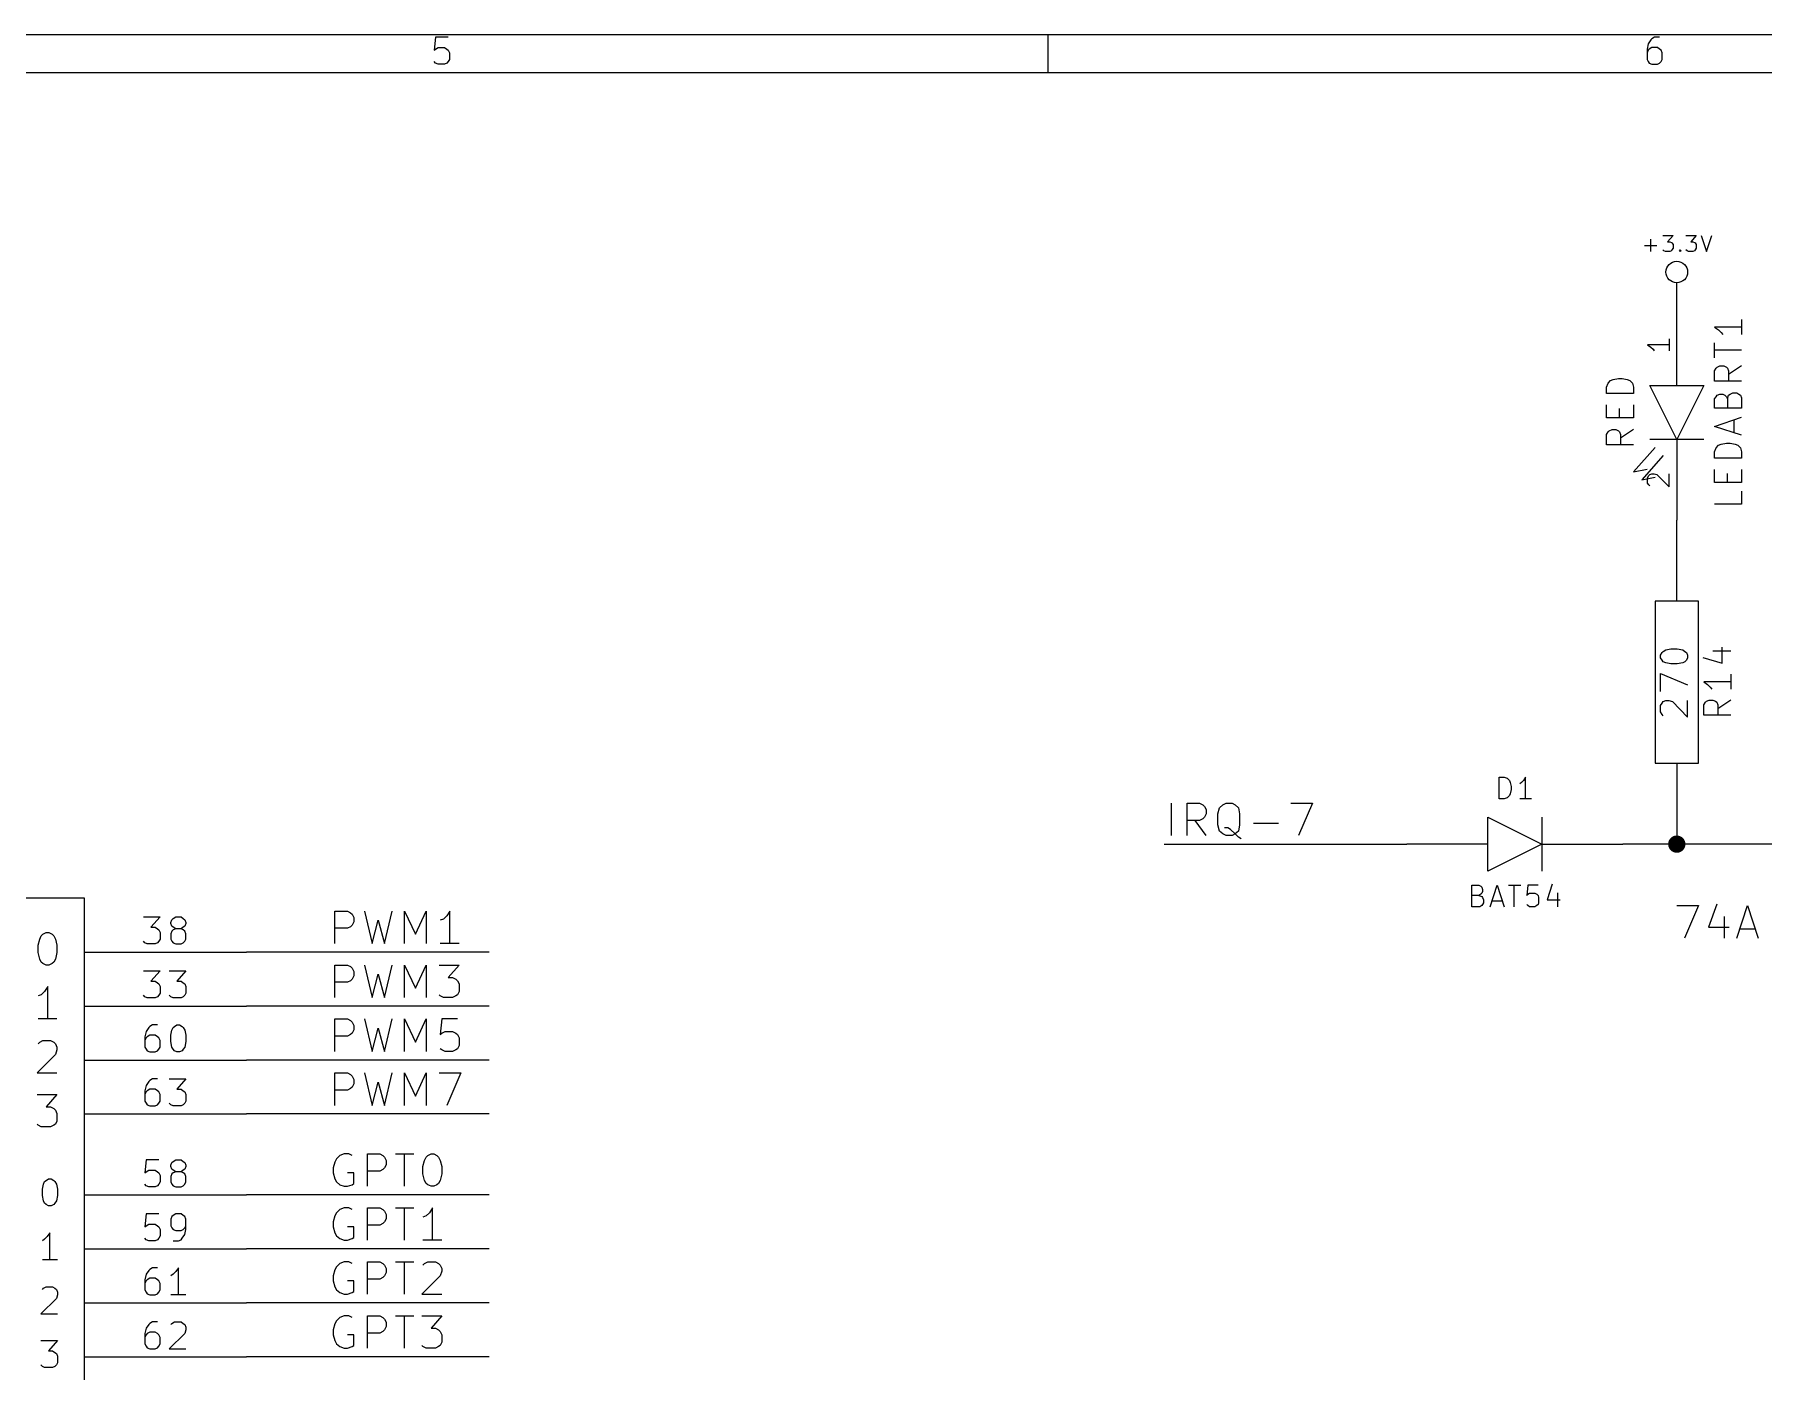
# Model space of a CAD drawing. Extents: x 4000 to 161350, y 4000 to 113000.
# Drawn here: x 97575 to 129605, y 88230 to 113000 of the extents above; entities that cross this region are included whole.
import ezdxf

# ---------------------------------------------------------------- set-up
doc = ezdxf.new("R2010")
doc.units = 0
for name, color, linetype in [('BLACK', 1, 'CONTINUOUS'), ('CYAN', 4, 'CONTINUOUS'), ('GREEN', 3, 'CONTINUOUS'), ('RED', 5, 'CONTINUOUS')]:
    doc.layers.add(name, color=color, linetype=linetype)

msp = doc.modelspace()

# ---------------------------------------------------------------- linework, layer by layer
at = {"layer": 'BLACK'}
for p, q in [((4000, 113000), (161350, 113000)), ((105000, 112950), (104980, 112710)), ((105240, 112950), (105000, 112950)), ((105000, 112730), (105050, 112760)), ((105050, 112760), (105170, 112760)), ((105170, 112760), (105210, 112730)), ((116350, 113000), (116350, 112300)), ((127470, 112830), (127450, 112730)), ((127520, 112900), (127470, 112830)), ((127540, 112760), (127490, 112730)), ((127540, 112920), (127520, 112900)), ((127590, 112950), (127540, 112920)), ((127640, 112760), (127540, 112760)), ((127680, 112950), (127590, 112950)), ((127680, 112730), (127640, 112760)), ((104980, 112710), (105000, 112730)), ((105000, 112470), (104980, 112500)), ((105050, 112450), (105000, 112470)), ((105170, 112450), (105050, 112450)), ((105210, 112470), (105170, 112450)), ((105210, 112730), (105240, 112710)), ((105240, 112500), (105210, 112470)), ((105240, 112710), (105260, 112660)), ((105260, 112540), (105240, 112500)), ((105260, 112660), (105260, 112540)), ((127450, 112730), (127450, 112540)), ((127470, 112710), (127450, 112660)), ((127450, 112540), (127470, 112500)), ((127490, 112730), (127470, 112710)), ((127470, 112500), (127490, 112470)), ((127490, 112470), (127540, 112450)), ((127540, 112450), (127640, 112450)), ((127640, 112450), (127680, 112470)), ((127710, 112710), (127680, 112730)), ((127680, 112470), (127710, 112500)), ((127730, 112660), (127710, 112710)), ((127710, 112500), (127730, 112540)), ((127730, 112540), (127730, 112660)), ((4700, 112300), (160650, 112300)), ((118640, 98160), (118640, 98760)), ((118930, 98160), (118930, 98760)), ((118930, 98760), (119160, 98760)), ((119160, 98760), (119220, 98730)), ((119220, 98730), (119250, 98700)), ((119250, 98700), (119280, 98640)), ((119500, 98560), (119530, 98670)), ((119530, 98670), (119590, 98730)), ((119590, 98730), (119650, 98760)), ((119650, 98760), (119760, 98760)), ((119760, 98760), (119820, 98730)), ((119820, 98730), (119880, 98670)), ((119880, 98670), (119900, 98560)), ((120850, 98760), (121250, 98760)), ((121250, 98760), (120990, 98160)), ((119160, 98440), (118930, 98440)), ((119280, 98160), (119080, 98440)), ((119220, 98470), (119160, 98440)), ((119250, 98500), (119220, 98470)), ((119280, 98560), (119250, 98500)), ((119280, 98640), (119280, 98560)), ((119500, 98360), (119500, 98560)), ((119530, 98240), (119500, 98360)), ((119900, 98360), (119880, 98240)), ((119900, 98560), (119900, 98360)), ((120160, 98390), (120620, 98390)), ((119590, 98190), (119530, 98240)), ((119650, 98160), (119590, 98190)), ((119680, 98300), (119620, 98300)), ((119760, 98160), (119650, 98160)), ((119730, 98270), (119680, 98300)), ((119820, 98190), (119730, 98270)), ((119820, 98190), (119760, 98160)), ((119880, 98240), (119820, 98190)), ((119880, 98130), (119820, 98190)), ((119930, 98100), (119880, 98130)), ((103140, 96160), (103140, 96760)), ((103140, 96760), (103370, 96760)), ((103370, 96760), (103430, 96730)), ((103690, 96760), (103830, 96160)), ((104060, 96160), (104200, 96760)), ((104430, 96160), (104430, 96760)), ((104430, 96760), (104630, 96330)), ((104630, 96330), (104830, 96760)), ((104830, 96760), (104830, 96160)), ((105270, 96760), (105210, 96670)), ((105270, 96160), (105270, 96760)), ((103370, 96440), (103140, 96440)), ((103430, 96470), (103370, 96440)), ((103430, 96730), (103460, 96700)), ((103460, 96500), (103430, 96470)), ((103460, 96700), (103490, 96640)), ((103490, 96560), (103460, 96500)), ((103490, 96640), (103490, 96560)), ((103830, 96160), (103940, 96590)), ((103940, 96590), (104060, 96160)), ((105150, 96610), (105090, 96590)), ((105210, 96670), (105150, 96610)), ((105440, 96160), (105090, 96160)), ((103140, 95160), (103140, 95760)), ((103140, 95760), (103370, 95760)), ((103370, 95760), (103430, 95730)), ((103430, 95470), (103370, 95440)), ((103430, 95730), (103460, 95700)), ((103460, 95500), (103430, 95470)), ((103460, 95700), (103490, 95640)), ((103490, 95560), (103460, 95500)), ((103490, 95640), (103490, 95560)), ((103690, 95760), (103830, 95160)), ((103830, 95160), (103940, 95590)), ((103940, 95590), (104060, 95160)), ((104060, 95160), (104200, 95760)), ((104430, 95160), (104430, 95760)), ((104430, 95760), (104630, 95330)), ((104630, 95330), (104830, 95760)), ((104830, 95760), (104830, 95160)), ((105070, 95760), (105440, 95760)), ((105440, 95760), (105240, 95530)), ((105240, 95530), (105320, 95530)), ((105320, 95530), (105380, 95500)), ((105380, 95500), (105410, 95470)), ((105410, 95470), (105440, 95410)), ((103370, 95440), (103140, 95440)), ((105090, 95190), (105070, 95210)), ((105150, 95160), (105090, 95190)), ((105320, 95160), (105150, 95160)), ((105380, 95190), (105320, 95160)), ((105410, 95210), (105380, 95190)), ((105440, 95270), (105410, 95210)), ((105440, 95410), (105440, 95270)), ((103140, 94160), (103140, 94760)), ((103140, 94760), (103370, 94760)), ((103370, 94760), (103430, 94730)), ((103430, 94730), (103460, 94700)), ((103460, 94500), (103430, 94470)), ((103460, 94700), (103490, 94640)), ((103490, 94560), (103460, 94500)), ((103490, 94640), (103490, 94560)), ((103690, 94760), (103830, 94160)), ((103830, 94160), (103940, 94590)), ((103940, 94590), (104060, 94160)), ((104060, 94160), (104200, 94760)), ((104430, 94160), (104430, 94760)), ((104430, 94760), (104630, 94330)), ((104630, 94330), (104830, 94760)), ((104830, 94760), (104830, 94160)), ((105120, 94760), (105090, 94470)), ((105090, 94470), (105120, 94500)), ((105410, 94760), (105120, 94760)), ((105120, 94500), (105180, 94530)), ((105180, 94530), (105320, 94530)), ((105320, 94530), (105380, 94500)), ((105380, 94500), (105410, 94470)), ((103370, 94440), (103140, 94440)), ((103430, 94470), (103370, 94440)), ((105120, 94190), (105090, 94210)), ((105180, 94160), (105120, 94190)), ((105380, 94190), (105320, 94160)), ((105410, 94210), (105380, 94190)), ((105410, 94470), (105440, 94410)), ((105440, 94270), (105410, 94210)), ((105440, 94410), (105440, 94270)), ((105320, 94160), (105180, 94160)), ((103140, 93160), (103140, 93760)), ((103140, 93760), (103370, 93760)), ((103370, 93760), (103430, 93730)), ((103430, 93730), (103460, 93700)), ((103460, 93700), (103490, 93640)), ((103490, 93560), (103460, 93500)), ((103490, 93640), (103490, 93560)), ((103690, 93760), (103830, 93160)), ((103830, 93160), (103940, 93590)), ((103940, 93590), (104060, 93160)), ((104060, 93160), (104200, 93760)), ((104430, 93160), (104430, 93760)), ((104430, 93760), (104630, 93330)), ((104630, 93330), (104830, 93760)), ((104830, 93760), (104830, 93160)), ((105070, 93760), (105470, 93760)), ((105470, 93760), (105210, 93160)), ((103370, 93440), (103140, 93440)), ((103430, 93470), (103370, 93440)), ((103460, 93500), (103430, 93470)), ((103310, 92260), (103230, 92230)), ((103400, 92260), (103310, 92260)), ((103460, 92230), (103400, 92260)), ((103740, 91660), (103740, 92260)), ((103740, 92260), (103970, 92260)), ((103970, 92260), (104030, 92230)), ((104260, 92260), (104600, 92260)), ((104430, 91660), (104430, 92260)), ((104860, 92230), (104920, 92260)), ((104920, 92260), (104970, 92260)), ((104970, 92260), (105030, 92230)), ((103140, 92110), (103110, 92000)), ((103110, 92000), (103110, 91910)), ((103170, 92170), (103140, 92110)), ((103230, 92230), (103170, 92170)), ((103970, 91940), (103740, 91940)), ((104030, 91970), (103970, 91940)), ((104030, 92230), (104060, 92200)), ((104060, 92000), (104030, 91970)), ((104060, 92200), (104090, 92140)), ((104090, 92060), (104060, 92000)), ((104090, 92140), (104090, 92060)), ((104770, 92030), (104800, 92140)), ((104770, 91890), (104770, 92030)), ((104800, 92140), (104830, 92200)), ((104830, 92200), (104860, 92230)), ((105030, 92230), (105060, 92200)), ((105060, 92200), (105090, 92140)), ((105090, 92140), (105120, 92030)), ((105120, 92030), (105120, 91890)), ((103110, 91910), (103140, 91800)), ((103140, 91800), (103170, 91740)), ((103170, 91740), (103230, 91690)), ((103230, 91690), (103310, 91660)), ((103310, 91660), (103370, 91660)), ((103490, 91910), (103370, 91910)), ((103370, 91660), (103460, 91690)), ((103460, 91690), (103490, 91710)), ((103490, 91710), (103490, 91910)), ((104800, 91770), (104770, 91890)), ((104830, 91710), (104800, 91770)), ((104860, 91690), (104830, 91710)), ((104920, 91660), (104860, 91690)), ((104970, 91660), (104920, 91660)), ((105030, 91690), (104970, 91660)), ((105060, 91710), (105030, 91690)), ((105090, 91770), (105060, 91710)), ((105120, 91890), (105090, 91770)), ((103140, 91110), (103110, 91000)), ((103110, 91000), (103110, 90910)), ((103170, 91170), (103140, 91110)), ((103230, 91230), (103170, 91170)), ((103310, 91260), (103230, 91230)), ((103400, 91260), (103310, 91260)), ((103460, 91230), (103400, 91260)), ((103740, 90660), (103740, 91260)), ((103740, 91260), (103970, 91260)), ((103970, 91260), (104030, 91230)), ((104030, 90970), (103970, 90940)), ((104030, 91230), (104060, 91200)), ((104060, 91000), (104030, 90970)), ((104060, 91200), (104090, 91140)), ((104090, 91060), (104060, 91000)), ((104090, 91140), (104090, 91060)), ((104260, 91260), (104600, 91260)), ((104430, 90660), (104430, 91260)), ((104830, 91110), (104770, 91090)), ((104890, 91170), (104830, 91110)), ((104950, 91260), (104890, 91170)), ((104950, 90660), (104950, 91260)), ((103110, 90910), (103140, 90800)), ((103140, 90800), (103170, 90740)), ((103170, 90740), (103230, 90690)), ((103230, 90690), (103310, 90660)), ((103310, 90660), (103370, 90660)), ((103490, 90910), (103370, 90910)), ((103370, 90660), (103460, 90690)), ((103460, 90690), (103490, 90710)), ((103490, 90710), (103490, 90910)), ((103970, 90940), (103740, 90940)), ((105120, 90660), (104770, 90660)), ((103140, 90110), (103110, 90000)), ((103170, 90170), (103140, 90110)), ((103230, 90230), (103170, 90170)), ((103310, 90260), (103230, 90230)), ((103400, 90260), (103310, 90260)), ((103460, 90230), (103400, 90260)), ((103740, 89660), (103740, 90260)), ((103740, 90260), (103970, 90260)), ((103970, 90260), (104030, 90230)), ((104030, 90230), (104060, 90200)), ((104060, 90200), (104090, 90140)), ((104090, 90060), (104060, 90000)), ((104090, 90140), (104090, 90060)), ((104260, 90260), (104600, 90260)), ((104430, 89660), (104430, 90260)), ((104770, 90200), (104800, 90230)), ((104800, 90230), (104860, 90260)), ((104860, 90260), (105000, 90260)), ((105000, 90260), (105060, 90230)), ((105060, 90230), (105090, 90200)), ((105090, 90200), (105120, 90140)), ((105120, 90090), (105090, 90000)), ((105120, 90140), (105120, 90090)), ((103110, 90000), (103110, 89910)), ((103110, 89910), (103140, 89800)), ((103140, 89800), (103170, 89740)), ((103170, 89740), (103230, 89690)), ((103230, 89690), (103310, 89660)), ((103490, 89910), (103370, 89910)), ((103370, 89660), (103460, 89690)), ((103460, 89690), (103490, 89710)), ((103490, 89710), (103490, 89910)), ((103970, 89940), (103740, 89940)), ((104030, 89970), (103970, 89940)), ((104060, 90000), (104030, 89970)), ((105090, 90000), (104750, 89660)), ((103310, 89660), (103370, 89660)), ((104750, 89660), (105120, 89660)), ((103140, 89110), (103110, 89000)), ((103170, 89170), (103140, 89110)), ((103230, 89230), (103170, 89170)), ((103310, 89260), (103230, 89230)), ((103400, 89260), (103310, 89260)), ((103460, 89230), (103400, 89260)), ((103740, 88660), (103740, 89260)), ((103740, 89260), (103970, 89260)), ((103970, 89260), (104030, 89230)), ((104030, 89230), (104060, 89200)), ((104060, 89200), (104090, 89140)), ((104090, 89060), (104060, 89000)), ((104090, 89140), (104090, 89060)), ((104260, 89260), (104600, 89260)), ((104430, 88660), (104430, 89260)), ((104750, 89260), (105120, 89260)), ((105120, 89260), (104920, 89030)), ((103110, 89000), (103110, 88910)), ((103110, 88910), (103140, 88800)), ((103140, 88800), (103170, 88740)), ((103170, 88740), (103230, 88690)), ((103490, 88910), (103370, 88910)), ((103490, 88710), (103490, 88910)), ((103970, 88940), (103740, 88940)), ((104030, 88970), (103970, 88940)), ((104060, 89000), (104030, 88970)), ((104920, 89030), (105000, 89030)), ((105000, 89030), (105060, 89000)), ((105060, 89000), (105090, 88970)), ((105090, 88970), (105120, 88910)), ((105120, 88770), (105090, 88710)), ((105120, 88910), (105120, 88770)), ((103230, 88690), (103310, 88660)), ((103310, 88660), (103370, 88660)), ((103370, 88660), (103460, 88690)), ((103460, 88690), (103490, 88710)), ((104770, 88690), (104750, 88710)), ((104830, 88660), (104770, 88690)), ((105000, 88660), (104830, 88660)), ((105060, 88690), (105000, 88660)), ((105090, 88710), (105060, 88690))]:
    msp.add_line(p, q, dxfattribs=at)
at = {"layer": 'CYAN'}
for p, q in [((127740, 109280), (127930, 109280)), ((127930, 109280), (127830, 109160)), ((128170, 109280), (128360, 109280)), ((128360, 109280), (128260, 109160)), ((128450, 109280), (128550, 108980)), ((128550, 108980), (128650, 109280)), ((127400, 109090), (127630, 109090)), ((127520, 108980), (127520, 109210)), ((127760, 108990), (127740, 109010)), ((127790, 108980), (127760, 108990)), ((127870, 108980), (127790, 108980)), ((127830, 109160), (127870, 109160)), ((127870, 109160), (127900, 109150)), ((127900, 108990), (127870, 108980)), ((127900, 109150), (127910, 109140)), ((127910, 109010), (127900, 108990)), ((127910, 109140), (127930, 109110)), ((127930, 109040), (127910, 109010)), ((127930, 109110), (127930, 109040)), ((128050, 108990), (128060, 109010)), ((128060, 108980), (128050, 108990)), ((128060, 109010), (128080, 108990)), ((128060, 109010), (128060, 108980)), ((128080, 108990), (128060, 108980)), ((128190, 108990), (128170, 109010)), ((128220, 108980), (128190, 108990)), ((128300, 108980), (128220, 108980)), ((128260, 109160), (128300, 109160)), ((128300, 109160), (128330, 109150)), ((128330, 108990), (128300, 108980)), ((128330, 109150), (128340, 109140)), ((128340, 109010), (128330, 108990)), ((128340, 109140), (128360, 109110)), ((128360, 109040), (128340, 109010)), ((128360, 109110), (128360, 109040)), ((129200, 107720), (129200, 107440)), ((129200, 107580), (128700, 107580)), ((128700, 107580), (128770, 107530)), ((128770, 107530), (128820, 107480)), ((128820, 107480), (128850, 107440)), ((128700, 107010), (128700, 107290)), ((129200, 107150), (128700, 107150)), ((128700, 106770), (128730, 106820)), ((128700, 106580), (128700, 106770)), ((128730, 106820), (128750, 106840)), ((128750, 106840), (128800, 106860)), ((128800, 106860), (128870, 106860)), ((128870, 106860), (128920, 106840)), ((128920, 106840), (128940, 106820)), ((128940, 106820), (128960, 106770)), ((129200, 106860), (128960, 106700)), ((128960, 106770), (128960, 106580)), ((126700, 106470), (126730, 106540)), ((126700, 106350), (126700, 106470)), ((127200, 106350), (126700, 106350)), ((126730, 106540), (126770, 106590)), ((126770, 106590), (126820, 106610)), ((126820, 106610), (126920, 106630)), ((126920, 106630), (126990, 106630)), ((126990, 106630), (127080, 106610)), ((127080, 106610), (127130, 106590)), ((127130, 106590), (127180, 106540)), ((127180, 106540), (127200, 106470)), ((127200, 106470), (127200, 106350)), ((129200, 106580), (128700, 106580)), ((128750, 106320), (128800, 106340)), ((128800, 106340), (128850, 106340)), ((128850, 106340), (128890, 106320)), ((128960, 106320), (128990, 106340)), ((128990, 106340), (129040, 106360)), ((129040, 106360), (129110, 106360)), ((129110, 106360), (129150, 106340)), ((129150, 106340), (129180, 106320)), ((126700, 105900), (126700, 106140)), ((126940, 105900), (126940, 106070)), ((127200, 106140), (127200, 105900)), ((128700, 106250), (128730, 106290)), ((128700, 106080), (128700, 106250)), ((129200, 106080), (128700, 106080)), ((128730, 106290), (128750, 106320)), ((128890, 106320), (128920, 106290)), ((128920, 106290), (128940, 106250)), ((128940, 106250), (128960, 106320)), ((128940, 106250), (128940, 106080)), ((129180, 106320), (129200, 106270)), ((129200, 106270), (129200, 106080)), ((127200, 105900), (126700, 105900)), ((128700, 105740), (129200, 105910)), ((129200, 105580), (128700, 105740)), ((129060, 105630), (129060, 105860)), ((126700, 105590), (126730, 105640)), ((126700, 105400), (126700, 105590)), ((127200, 105400), (126700, 105400)), ((126730, 105640), (126750, 105660)), ((126750, 105660), (126800, 105680)), ((126800, 105680), (126870, 105680)), ((126870, 105680), (126920, 105660)), ((126920, 105660), (126940, 105640)), ((126940, 105640), (126960, 105590)), ((127200, 105680), (126960, 105520)), ((126960, 105590), (126960, 105400)), ((128730, 105340), (128770, 105390)), ((128770, 105390), (128820, 105410)), ((128820, 105410), (128920, 105430)), ((128920, 105430), (128990, 105430)), ((128990, 105430), (129080, 105410)), ((129080, 105410), (129130, 105390)), ((129130, 105390), (129180, 105340)), ((128700, 105270), (128730, 105340)), ((128700, 105150), (128700, 105270)), ((129200, 105150), (128700, 105150)), ((129180, 105340), (129200, 105270)), ((129200, 105270), (129200, 105150)), ((128700, 104700), (128700, 104940)), ((128940, 104700), (128940, 104870)), ((129200, 104940), (129200, 104700)), ((129200, 104700), (128700, 104700)), ((129200, 104540), (129200, 104300)), ((129200, 104300), (128700, 104300)), ((127700, 101500), (127730, 101550)), ((127730, 101550), (127750, 101570)), ((127750, 101570), (127800, 101600)), ((127800, 101600), (127890, 101620)), ((127890, 101620), (128010, 101620)), ((128010, 101620), (128110, 101600)), ((128110, 101600), (128150, 101570)), ((128150, 101570), (128180, 101550)), ((128180, 101550), (128200, 101500)), ((128670, 101580), (129000, 101580)), ((128840, 101350), (128840, 101650)), ((127700, 101450), (127700, 101500)), ((127730, 101410), (127700, 101450)), ((127750, 101380), (127730, 101410)), ((127800, 101360), (127750, 101380)), ((127890, 101340), (127800, 101360)), ((128010, 101340), (127890, 101340)), ((128110, 101360), (128010, 101340)), ((128150, 101380), (128110, 101360)), ((128180, 101410), (128150, 101380)), ((128200, 101450), (128180, 101410)), ((128200, 101500), (128200, 101450)), ((128480, 101460), (128840, 101350)), ((127700, 100830), (127700, 101160)), ((127700, 101160), (128200, 100950)), ((129000, 101010), (128500, 101010)), ((128500, 101010), (128570, 100960)), ((128570, 100960), (128620, 100910)), ((128620, 100910), (128650, 100870)), ((129000, 101150), (129000, 100870)), ((127700, 100570), (127730, 100610)), ((127730, 100610), (127750, 100640)), ((127750, 100640), (127800, 100660)), ((127800, 100660), (127850, 100660)), ((127850, 100660), (127920, 100640)), ((127920, 100640), (128200, 100350)), ((128200, 100350), (128200, 100660)), ((128500, 100580), (128530, 100630)), ((128500, 100390), (128500, 100580)), ((128530, 100630), (128550, 100650)), ((128550, 100650), (128600, 100670)), ((128600, 100670), (128670, 100670)), ((128670, 100670), (128720, 100650)), ((128720, 100650), (128740, 100630)), ((128740, 100630), (128760, 100580)), ((129000, 100670), (128760, 100510)), ((128760, 100580), (128760, 100390)), ((127700, 100450), (127700, 100570)), ((127730, 100400), (127700, 100450)), ((127750, 100380), (127730, 100400)), ((129000, 100390), (128500, 100390)), ((124710, 98840), (124710, 99240)), ((124710, 99240), (124800, 99240)), ((124800, 99240), (124860, 99220)), ((124860, 99220), (124900, 99180)), ((124900, 99180), (124910, 99140)), ((124910, 99140), (124930, 99070)), ((124930, 99010), (124910, 98930)), ((124930, 99070), (124930, 99010)), ((125120, 99140), (125090, 99120)), ((125160, 99180), (125120, 99140)), ((125200, 99240), (125160, 99180)), ((125200, 98840), (125200, 99240)), ((124800, 98840), (124710, 98840)), ((124860, 98860), (124800, 98840)), ((124900, 98900), (124860, 98860)), ((124910, 98930), (124900, 98900)), ((125310, 98840), (125090, 98840)), ((124200, 96840), (124200, 97240)), ((124200, 97240), (124330, 97240)), ((124330, 97240), (124370, 97220)), ((124370, 97070), (124330, 97050)), ((124370, 97220), (124390, 97200)), ((124390, 97090), (124370, 97070)), ((124390, 97200), (124400, 97160)), ((124400, 97120), (124390, 97090)), ((124400, 97160), (124400, 97120)), ((124540, 96840), (124670, 97240)), ((124670, 97240), (124800, 96840)), ((124880, 97240), (125110, 97240)), ((124990, 96840), (124990, 97240)), ((125240, 97240), (125220, 97050)), ((125220, 97050), (125240, 97070)), ((125430, 97240), (125240, 97240)), ((125240, 97070), (125270, 97090)), ((125270, 97090), (125370, 97090)), ((125370, 97090), (125410, 97070)), ((125410, 97070), (125430, 97050)), ((125690, 97260), (125600, 96970)), ((125790, 97100), (125790, 96840)), ((124330, 97050), (124200, 97050)), ((124350, 96840), (124200, 96840)), ((124330, 97050), (124390, 97030)), ((124390, 96860), (124350, 96840)), ((124390, 97030), (124400, 97010)), ((124400, 96880), (124390, 96860)), ((124400, 97010), (124420, 96970)), ((124420, 96910), (124400, 96880)), ((124420, 96970), (124420, 96910)), ((124580, 96950), (124770, 96950)), ((125240, 96860), (125220, 96880)), ((125270, 96840), (125240, 96860)), ((125370, 96840), (125270, 96840)), ((125410, 96860), (125370, 96840)), ((125430, 96880), (125410, 96860)), ((125430, 97050), (125440, 97010)), ((125440, 96910), (125430, 96880)), ((125440, 97010), (125440, 96910)), ((125600, 96970), (125840, 96970)), ((128000, 96860), (128400, 96860)), ((128400, 96860), (128140, 96260)), ((128740, 96890), (128590, 96460)), ((129110, 96260), (129310, 96860)), ((129310, 96860), (129510, 96260)), ((128590, 96460), (128970, 96460)), ((128880, 96660), (128880, 96260)), ((129160, 96430), (129450, 96430)), ((97640, 96130), (97670, 96240)), ((97640, 95990), (97640, 96130)), ((97670, 96240), (97700, 96300)), ((97700, 96300), (97730, 96330)), ((97730, 96330), (97790, 96360)), ((97790, 96360), (97840, 96360)), ((97840, 96360), (97900, 96330)), ((97900, 96330), (97930, 96300)), ((97930, 96300), (97960, 96240)), ((97960, 96240), (97990, 96130)), ((97990, 96130), (97990, 95990)), ((97670, 95870), (97640, 95990)), ((97700, 95810), (97670, 95870)), ((97730, 95790), (97700, 95810)), ((97790, 95760), (97730, 95790)), ((97900, 95790), (97840, 95760)), ((97930, 95810), (97900, 95790)), ((97960, 95870), (97930, 95810)), ((97990, 95990), (97960, 95870)), ((97840, 95760), (97790, 95760)), ((97700, 95210), (97640, 95190)), ((97760, 95270), (97700, 95210)), ((97820, 95360), (97760, 95270)), ((97820, 94760), (97820, 95360)), ((97990, 94760), (97640, 94760)), ((97640, 94300), (97670, 94330)), ((97670, 94330), (97730, 94360)), ((97730, 94360), (97870, 94360)), ((97870, 94360), (97930, 94330)), ((97930, 94330), (97960, 94300)), ((97960, 94300), (97990, 94240)), ((97990, 94190), (97960, 94100)), ((97990, 94240), (97990, 94190)), ((97960, 94100), (97620, 93760)), ((97620, 93760), (97990, 93760)), ((97620, 93360), (97990, 93360)), ((97990, 93360), (97790, 93130)), ((97790, 93130), (97870, 93130)), ((97870, 93130), (97930, 93100)), ((97930, 93100), (97960, 93070)), ((97960, 93070), (97990, 93010)), ((97990, 93010), (97990, 92870)), ((97640, 92790), (97620, 92810)), ((97700, 92760), (97640, 92790)), ((97870, 92760), (97700, 92760)), ((97930, 92790), (97870, 92760)), ((97960, 92810), (97930, 92790)), ((97990, 92870), (97960, 92810)), ((97720, 91610), (97740, 91700)), ((97720, 91490), (97720, 91610)), ((97740, 91700), (97760, 91750)), ((97760, 91750), (97790, 91770)), ((97790, 91770), (97830, 91800)), ((97830, 91800), (97880, 91800)), ((97880, 91800), (97930, 91770)), ((97930, 91770), (97950, 91750)), ((97950, 91750), (97980, 91700)), ((97980, 91700), (98000, 91610)), ((98000, 91610), (98000, 91490)), ((97740, 91390), (97720, 91490)), ((97760, 91350), (97740, 91390)), ((97790, 91320), (97760, 91350)), ((97830, 91300), (97790, 91320)), ((97880, 91300), (97830, 91300)), ((97930, 91320), (97880, 91300)), ((97950, 91350), (97930, 91320)), ((97980, 91390), (97950, 91350)), ((98000, 91490), (97980, 91390)), ((97760, 90680), (97720, 90650)), ((97810, 90730), (97760, 90680)), ((97860, 90800), (97810, 90730)), ((97860, 90300), (97860, 90800)), ((98000, 90300), (97720, 90300)), ((97720, 89750), (97740, 89770)), ((97740, 89770), (97790, 89800)), ((97790, 89800), (97910, 89800)), ((97910, 89800), (97950, 89770)), ((97950, 89770), (97980, 89750)), ((97980, 89750), (98000, 89700)), ((98000, 89700), (98000, 89650)), ((97980, 89580), (97690, 89300)), ((98000, 89650), (97980, 89580)), ((97690, 89300), (98000, 89300)), ((97690, 88800), (98000, 88800)), ((98000, 88800), (97830, 88610)), ((97830, 88610), (97910, 88610)), ((97910, 88610), (97950, 88580)), ((97950, 88580), (97980, 88560)), ((97980, 88560), (98000, 88510)), ((98000, 88510), (98000, 88390)), ((97720, 88320), (97690, 88350)), ((97760, 88300), (97720, 88320)), ((97910, 88300), (97760, 88300)), ((97950, 88320), (97910, 88300)), ((97980, 88350), (97950, 88320)), ((98000, 88390), (97980, 88350))]:
    msp.add_line(p, q, dxfattribs=at)
at = {"layer": 'GREEN'}
for p, q in [((128000, 103500), (128000, 104000)), ((128000, 98500), (128000, 98000)), ((118500, 98000), (123000, 98000)), ((129000, 98000), (127000, 98000)), ((106000, 96000), (101500, 96000)), ((106000, 95000), (101500, 95000)), ((106000, 94000), (101500, 94000)), ((106000, 93000), (101500, 93000)), ((106000, 91500), (101500, 91500)), ((106000, 90500), (101500, 90500)), ((106000, 89500), (101500, 89500)), ((106000, 88500), (101500, 88500))]:
    msp.add_line(p, q, dxfattribs=at)
at = {"layer": 'GREEN', "const_width": 160}
msp.add_lwpolyline([(127920, 98000, 1), (128080, 98000, 1)], format="xyb", close=True, dxfattribs=at)
at = {"layer": 'RED'}
for p, q in [((128000, 108000), (128000, 108400)), ((128000, 106500), (128000, 108000)), ((127860, 107360), (127860, 107140)), ((127860, 107250), (127460, 107250)), ((127460, 107250), (127520, 107210)), ((127520, 107210), (127560, 107170)), ((127560, 107170), (127580, 107140)), ((128000, 105500), (127500, 106500)), ((127500, 106500), (128500, 106500)), ((128500, 106500), (128000, 105500)), ((128500, 105500), (127500, 105500)), ((128000, 105500), (128000, 104000)), ((127600, 105350), (127200, 104900)), ((127750, 105200), (127350, 104750)), ((127200, 104900), (127450, 104950)), ((127350, 104750), (127600, 104800)), ((127460, 104790), (127480, 104830)), ((127460, 104690), (127460, 104790)), ((127480, 104830), (127500, 104850)), ((127500, 104850), (127540, 104860)), ((127540, 104860), (127580, 104860)), ((127580, 104860), (127630, 104850)), ((127630, 104850), (127860, 104620)), ((127860, 104620), (127860, 104860)), ((127480, 104660), (127460, 104690)), ((127500, 104640), (127480, 104660)), ((128000, 102500), (128000, 103500)), ((127600, 102500), (127600, 99500)), ((128400, 102500), (127600, 102500)), ((128400, 99500), (128400, 102500)), ((127600, 99500), (128400, 99500)), ((128000, 99500), (128000, 98500)), ((124500, 98500), (125500, 98000)), ((124500, 97500), (124500, 98500)), ((125500, 98500), (125500, 97500)), ((124500, 98000), (123000, 98000)), ((125500, 98000), (124500, 97500)), ((125500, 98000), (127000, 98000)), ((131300, 98000), (129000, 98000)), ((98500, 97000), (64500, 97000)), ((98500, 45000), (98500, 97000)), ((99590, 96650), (99900, 96650)), ((99900, 96650), (99730, 96460)), ((99730, 96460), (99810, 96460)), ((99810, 96460), (99850, 96430)), ((99850, 96430), (99880, 96410)), ((100100, 96550), (100120, 96600)), ((100100, 96530), (100100, 96550)), ((100120, 96480), (100100, 96530)), ((100120, 96600), (100140, 96620)), ((100140, 96460), (100120, 96480)), ((100140, 96620), (100190, 96650)), ((100190, 96430), (100140, 96460)), ((100190, 96430), (100140, 96410)), ((100190, 96650), (100290, 96650)), ((100290, 96430), (100190, 96430)), ((100290, 96650), (100330, 96620)), ((100330, 96460), (100290, 96430)), ((100330, 96410), (100290, 96430)), ((100330, 96620), (100360, 96600)), ((100360, 96480), (100330, 96460)), ((100360, 96600), (100380, 96550)), ((100380, 96530), (100360, 96480)), ((100380, 96550), (100380, 96530)), ((99620, 96170), (99590, 96200)), ((99660, 96150), (99620, 96170)), ((99810, 96150), (99660, 96150)), ((99850, 96170), (99810, 96150)), ((99880, 96200), (99850, 96170)), ((99880, 96410), (99900, 96360)), ((99900, 96240), (99880, 96200)), ((99900, 96360), (99900, 96240)), ((100120, 96390), (100100, 96340)), ((100100, 96340), (100100, 96240)), ((100100, 96240), (100120, 96200)), ((100140, 96410), (100120, 96390)), ((100120, 96200), (100140, 96170)), ((100140, 96170), (100190, 96150)), ((100190, 96150), (100290, 96150)), ((100290, 96150), (100330, 96170)), ((100360, 96390), (100330, 96410)), ((100330, 96170), (100360, 96200)), ((100380, 96340), (100360, 96390)), ((100360, 96200), (100380, 96240)), ((100380, 96240), (100380, 96340)), ((98500, 96000), (101500, 96000)), ((99590, 95650), (99900, 95650)), ((99900, 95650), (99730, 95460)), ((99730, 95460), (99810, 95460)), ((99810, 95460), (99850, 95430)), ((100070, 95650), (100380, 95650)), ((100380, 95650), (100210, 95460)), ((100210, 95460), (100290, 95460)), ((100290, 95460), (100330, 95430)), ((99620, 95170), (99590, 95200)), ((99660, 95150), (99620, 95170)), ((99810, 95150), (99660, 95150)), ((99850, 95170), (99810, 95150)), ((99850, 95430), (99880, 95410)), ((99880, 95200), (99850, 95170)), ((99880, 95410), (99900, 95360)), ((99900, 95240), (99880, 95200)), ((99900, 95360), (99900, 95240)), ((100100, 95170), (100070, 95200)), ((100140, 95150), (100100, 95170)), ((100290, 95150), (100140, 95150)), ((100330, 95170), (100290, 95150)), ((100330, 95430), (100360, 95410)), ((100360, 95200), (100330, 95170)), ((100360, 95410), (100380, 95360)), ((100380, 95240), (100360, 95200)), ((100380, 95360), (100380, 95240)), ((98500, 95000), (101500, 95000)), ((99640, 94530), (99620, 94430)), ((99690, 94600), (99640, 94530)), ((99710, 94620), (99690, 94600)), ((99760, 94650), (99710, 94620)), ((99850, 94650), (99760, 94650)), ((100100, 94460), (100120, 94550)), ((100120, 94550), (100140, 94600)), ((100140, 94600), (100170, 94620)), ((100170, 94620), (100210, 94650)), ((100210, 94650), (100260, 94650)), ((100260, 94650), (100310, 94620)), ((100310, 94620), (100330, 94600)), ((100330, 94600), (100360, 94550)), ((100360, 94550), (100380, 94460)), ((99620, 94430), (99620, 94240)), ((99640, 94410), (99620, 94360)), ((99620, 94240), (99640, 94200)), ((99660, 94430), (99640, 94410)), ((99640, 94200), (99660, 94170)), ((99710, 94460), (99660, 94430)), ((99660, 94170), (99710, 94150)), ((99810, 94460), (99710, 94460)), ((99850, 94430), (99810, 94460)), ((99810, 94150), (99850, 94170)), ((99880, 94410), (99850, 94430)), ((99850, 94170), (99880, 94200)), ((99900, 94360), (99880, 94410)), ((99880, 94200), (99900, 94240)), ((99900, 94240), (99900, 94360)), ((100100, 94340), (100100, 94460)), ((100120, 94240), (100100, 94340)), ((100140, 94200), (100120, 94240)), ((100170, 94170), (100140, 94200)), ((100210, 94150), (100170, 94170)), ((100310, 94170), (100260, 94150)), ((100330, 94200), (100310, 94170)), ((100360, 94240), (100330, 94200)), ((100380, 94340), (100360, 94240)), ((100380, 94460), (100380, 94340)), ((98500, 94000), (101500, 94000)), ((99710, 94150), (99810, 94150)), ((100260, 94150), (100210, 94150)), ((99640, 93530), (99620, 93430)), ((99690, 93600), (99640, 93530)), ((99710, 93620), (99690, 93600)), ((99760, 93650), (99710, 93620)), ((99850, 93650), (99760, 93650)), ((100070, 93650), (100380, 93650)), ((100380, 93650), (100210, 93460)), ((99620, 93430), (99620, 93240)), ((99640, 93410), (99620, 93360)), ((99620, 93240), (99640, 93200)), ((99660, 93430), (99640, 93410)), ((99710, 93460), (99660, 93430)), ((99810, 93460), (99710, 93460)), ((99850, 93430), (99810, 93460)), ((99880, 93410), (99850, 93430)), ((99900, 93360), (99880, 93410)), ((99880, 93200), (99900, 93240)), ((99900, 93240), (99900, 93360)), ((100210, 93460), (100290, 93460)), ((100290, 93460), (100330, 93430)), ((100330, 93430), (100360, 93410)), ((100360, 93410), (100380, 93360)), ((100380, 93240), (100360, 93200)), ((100380, 93360), (100380, 93240)), ((98500, 93000), (101500, 93000)), ((99640, 93200), (99660, 93170)), ((99660, 93170), (99710, 93150)), ((99710, 93150), (99810, 93150)), ((99810, 93150), (99850, 93170)), ((99850, 93170), (99880, 93200)), ((100100, 93170), (100070, 93200)), ((100140, 93150), (100100, 93170)), ((100290, 93150), (100140, 93150)), ((100330, 93170), (100290, 93150)), ((100360, 93200), (100330, 93170)), ((99640, 92150), (99620, 91910)), ((99620, 91910), (99640, 91930)), ((99880, 92150), (99640, 92150)), ((99640, 91930), (99690, 91960)), ((99690, 91960), (99810, 91960)), ((99810, 91960), (99850, 91930)), ((99850, 91930), (99880, 91910)), ((100100, 92050), (100120, 92100)), ((100100, 92030), (100100, 92050)), ((100120, 91980), (100100, 92030)), ((100120, 92100), (100140, 92120)), ((100140, 91960), (100120, 91980)), ((100140, 92120), (100190, 92150)), ((100190, 91930), (100140, 91960)), ((100190, 91930), (100140, 91910)), ((100190, 92150), (100290, 92150)), ((100290, 91930), (100190, 91930)), ((100290, 92150), (100330, 92120)), ((100330, 91960), (100290, 91930)), ((100330, 91910), (100290, 91930)), ((100330, 92120), (100360, 92100)), ((100360, 91980), (100330, 91960)), ((100360, 92100), (100380, 92050)), ((100380, 92030), (100360, 91980)), ((100380, 92050), (100380, 92030)), ((99640, 91670), (99620, 91700)), ((99690, 91650), (99640, 91670)), ((99810, 91650), (99690, 91650)), ((99850, 91670), (99810, 91650)), ((99880, 91700), (99850, 91670)), ((99880, 91910), (99900, 91860)), ((99900, 91740), (99880, 91700)), ((99900, 91860), (99900, 91740)), ((100120, 91890), (100100, 91840)), ((100100, 91840), (100100, 91740)), ((100100, 91740), (100120, 91700)), ((100140, 91910), (100120, 91890)), ((100120, 91700), (100140, 91670)), ((100140, 91670), (100190, 91650)), ((100190, 91650), (100290, 91650)), ((100290, 91650), (100330, 91670)), ((100360, 91890), (100330, 91910)), ((100330, 91670), (100360, 91700)), ((100380, 91840), (100360, 91890)), ((100360, 91700), (100380, 91740)), ((100380, 91740), (100380, 91840)), ((98500, 91500), (101500, 91500)), ((99640, 91150), (99620, 90910)), ((99880, 91150), (99640, 91150)), ((100120, 91100), (100100, 91050)), ((100100, 91050), (100100, 90930)), ((100140, 91120), (100120, 91100)), ((100190, 91150), (100140, 91120)), ((100290, 91150), (100190, 91150)), ((100330, 91120), (100290, 91150)), ((100360, 91100), (100330, 91120)), ((100380, 91050), (100360, 91100)), ((100380, 90860), (100380, 91050)), ((99620, 90910), (99640, 90930)), ((99640, 90670), (99620, 90700)), ((99640, 90930), (99690, 90960)), ((99690, 90650), (99640, 90670)), ((99690, 90960), (99810, 90960)), ((99810, 90650), (99690, 90650)), ((99810, 90960), (99850, 90930)), ((99850, 90670), (99810, 90650)), ((99850, 90930), (99880, 90910)), ((99880, 90700), (99850, 90670)), ((99880, 90910), (99900, 90860)), ((99900, 90740), (99880, 90700)), ((99900, 90860), (99900, 90740)), ((100100, 90930), (100120, 90890)), ((100120, 90890), (100140, 90860)), ((100140, 90860), (100190, 90840)), ((100140, 90650), (100240, 90650)), ((100190, 90840), (100290, 90840)), ((100240, 90650), (100290, 90670)), ((100290, 90840), (100330, 90860)), ((100290, 90670), (100310, 90700)), ((100310, 90700), (100360, 90770)), ((100330, 90860), (100360, 90890)), ((100360, 90890), (100380, 90930)), ((100360, 90770), (100380, 90860)), ((98500, 90500), (101500, 90500)), ((99640, 90030), (99620, 89930)), ((99690, 90100), (99640, 90030)), ((99710, 90120), (99690, 90100)), ((99760, 90150), (99710, 90120)), ((99850, 90150), (99760, 90150)), ((100140, 90030), (100100, 90000)), ((100190, 90080), (100140, 90030)), ((100240, 90150), (100190, 90080)), ((100240, 89650), (100240, 90150)), ((99620, 89930), (99620, 89740)), ((99640, 89910), (99620, 89860)), ((99620, 89740), (99640, 89700)), ((99660, 89930), (99640, 89910)), ((99640, 89700), (99660, 89670)), ((99710, 89960), (99660, 89930)), ((99810, 89960), (99710, 89960)), ((99850, 89930), (99810, 89960)), ((99880, 89910), (99850, 89930)), ((99850, 89670), (99880, 89700)), ((99900, 89860), (99880, 89910)), ((99880, 89700), (99900, 89740)), ((99900, 89740), (99900, 89860)), ((98500, 89500), (101500, 89500)), ((99660, 89670), (99710, 89650)), ((99710, 89650), (99810, 89650)), ((99810, 89650), (99850, 89670)), ((100380, 89650), (100100, 89650)), ((99690, 89100), (99640, 89030)), ((99710, 89120), (99690, 89100)), ((99760, 89150), (99710, 89120)), ((99850, 89150), (99760, 89150)), ((100100, 89100), (100120, 89120)), ((100120, 89120), (100170, 89150)), ((100170, 89150), (100290, 89150)), ((100290, 89150), (100330, 89120)), ((100330, 89120), (100360, 89100)), ((100360, 89100), (100380, 89050)), ((100380, 89050), (100380, 89000)), ((99640, 89030), (99620, 88930)), ((99620, 88930), (99620, 88740)), ((99640, 88910), (99620, 88860)), ((99620, 88740), (99640, 88700)), ((99660, 88930), (99640, 88910)), ((99710, 88960), (99660, 88930)), ((99810, 88960), (99710, 88960)), ((99850, 88930), (99810, 88960)), ((99880, 88910), (99850, 88930)), ((99900, 88860), (99880, 88910)), ((99880, 88700), (99900, 88740)), ((99900, 88740), (99900, 88860)), ((100360, 88930), (100070, 88650)), ((100380, 89000), (100360, 88930)), ((98500, 88500), (101500, 88500)), ((99640, 88700), (99660, 88670)), ((99660, 88670), (99710, 88650)), ((99710, 88650), (99810, 88650)), ((99810, 88650), (99850, 88670)), ((99850, 88670), (99880, 88700)), ((100070, 88650), (100380, 88650))]:
    msp.add_line(p, q, dxfattribs=at)
msp.add_circle((128000, 108600), 200, dxfattribs=at)

doc.saveas('drawing.dxf')
